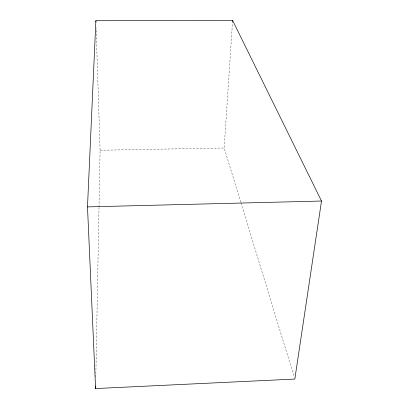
<?xml version="1.0" encoding="UTF-8"?>
<svg xmlns="http://www.w3.org/2000/svg" width="409" height="409" viewBox="0 0 409 409"><rect width="100%" height="100%" fill="white"/><g stroke="black" fill="none" stroke-linecap="round" stroke-linejoin="round"><path stroke-width="0.31" stroke-dasharray="2.04 1.53" d="M95.803 377.052L99.004 207.746M99.014 207.107L100.087 150.251L96.11 27.74M240.768 202.266L224.178 148.007L232.532 21.718M100.087 150.251L224.178 148.007M240.957 202.874L294.27 377.236"/><path stroke-width="0.61" d="M95.588 388.55L87.495 206.893L95.88 20.721L232.619 20.45L321.505 201.029L294.833 379.061L95.588 388.55L95.634 385.994M232.532 21.718L232.619 20.45M87.495 206.893L321.505 201.029M95.88 20.721L95.921 21.994"/></g></svg>
